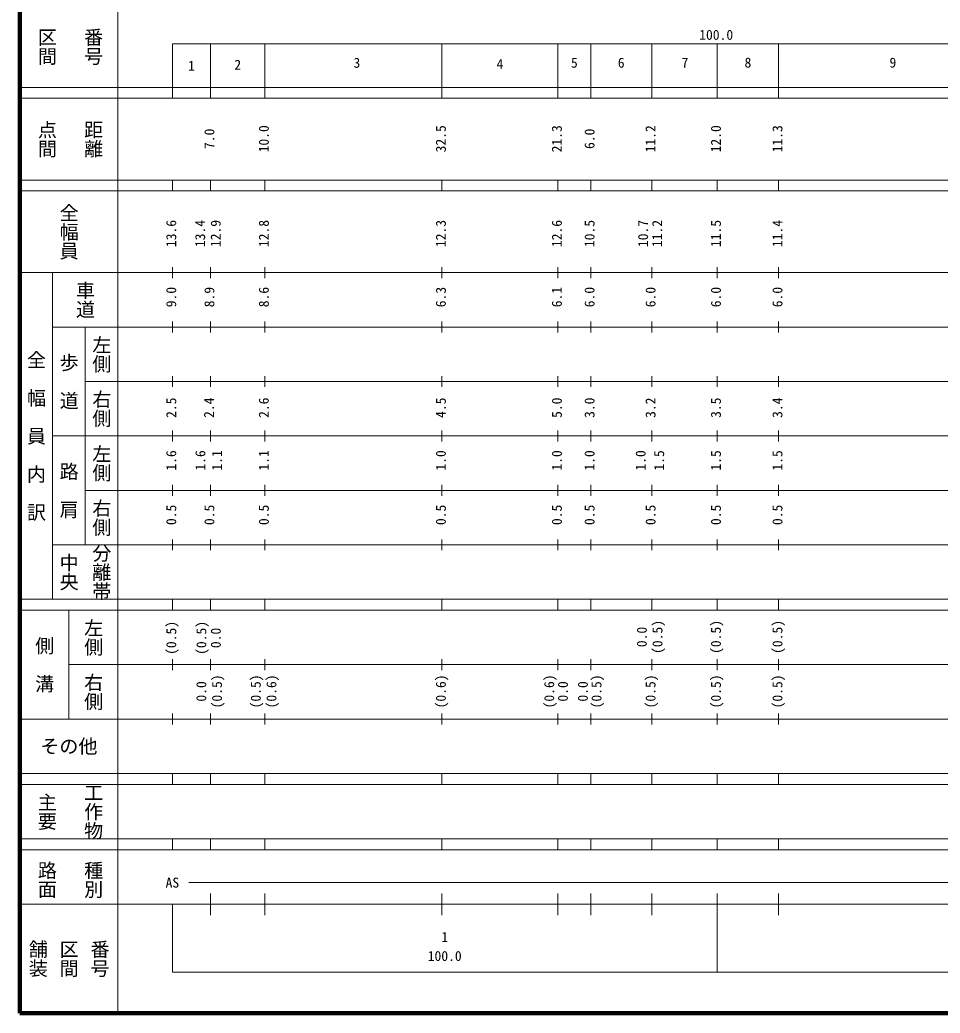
# Model space of a CAD drawing. Units: millimetres on the paper, enlarged 1000 times. Extents: x 40000 to 680000, y 20000 to 380000.
# Drawn here: x 40000 to 208959, y 20000 to 202409 of the extents above; entities that cross this region are included whole.
import ezdxf
from ezdxf.enums import TextEntityAlignment as Align

# ---------------------------------------------------------------- set-up
doc = ezdxf.new("R2010")
doc.units = ezdxf.units.MM
doc.header["$LTSCALE"] = 1000
doc.layers.add('M-TTL', color=2, linetype='Continuous', lineweight=140)
doc.layers.add('M-TTL-BAND', color=7, linetype='Continuous', lineweight=13)
doc.styles.add('@ＭＳ ゴシック', font='')
doc.styles.add('ＭＳ ゴシック', font='')
doc.styles.get('@ＭＳ ゴシック').set_extended_font_data('@MS Gothic')
doc.styles.get('ＭＳ ゴシック').set_extended_font_data('MS Gothic')

msp = doc.modelspace()

# ---------------------------------------------------------------- linework, layer by layer
at = {"layer": 'M-TTL'}
for p, q in [((40000, 380000), (40000, 20000)), ((40000, 20000), (680000, 20000))]:
    msp.add_line(p, q, dxfattribs=at)
at = {"layer": 'M-TTL-BAND'}
for p, q in [((58000, 370000), (58000, 20000)), ((68000, 198000), (579000, 198000)), ((68000, 198000), (68000, 188000)), ((75000, 198000), (75000, 188000)), ((85000, 198000), (85000, 188000)), ((117500, 198000), (117500, 188000)), ((138800, 198000), (138800, 188000)), ((144800, 198000), (144800, 188000)), ((156000, 198000), (156000, 188000)), ((168000, 188000), (168000, 198000)), ((179300, 198000), (179300, 188000)), ((40000, 190000), (579000, 190000)), ((40000, 188000), (579000, 188000)), ((40000, 173000), (579000, 173000)), ((68000, 171000), (68000, 173000)), ((68000, 171000), (68000, 173000)), ((75000, 171000), (75000, 173000)), ((75000, 171000), (75000, 173000)), ((85000, 171000), (85000, 173000)), ((85000, 171000), (85000, 173000)), ((117500, 171000), (117500, 173000)), ((117500, 171000), (117500, 173000)), ((138800, 171000), (138800, 173000)), ((138800, 171000), (138800, 173000)), ((144800, 171000), (144800, 173000)), ((144800, 171000), (144800, 173000)), ((156000, 171000), (156000, 173000)), ((156000, 171000), (156000, 173000)), ((168000, 171000), (168000, 173000)), ((179300, 171000), (179300, 173000)), ((179300, 171000), (179300, 173000)), ((40000, 171000), (579000, 171000)), ((68000, 155000), (68000, 157000)), ((68000, 155000), (68000, 157000)), ((75000, 155000), (75000, 157000)), ((75000, 155000), (75000, 157000)), ((85000, 155000), (85000, 157000)), ((85000, 155000), (85000, 157000)), ((117500, 155000), (117500, 157000)), ((117500, 155000), (117500, 157000)), ((138800, 155000), (138800, 157000)), ((138800, 155000), (138800, 157000)), ((144800, 155000), (144800, 157000)), ((144800, 155000), (144800, 157000)), ((156000, 155000), (156000, 157000)), ((156000, 155000), (156000, 157000)), ((168000, 155000), (168000, 157000)), ((179300, 155000), (179300, 157000)), ((179300, 155000), (179300, 157000)), ((40000, 156000), (579000, 156000)), ((46000, 96000), (46000, 156000)), ((46000, 146000), (579000, 146000)), ((52000, 146000), (52000, 106000)), ((68000, 145000), (68000, 147000)), ((68000, 145000), (68000, 147000)), ((75000, 145000), (75000, 147000)), ((75000, 145000), (75000, 147000)), ((85000, 145000), (85000, 147000)), ((85000, 145000), (85000, 147000)), ((117500, 145000), (117500, 147000)), ((117500, 145000), (117500, 147000)), ((138800, 145000), (138800, 147000)), ((138800, 145000), (138800, 147000)), ((144800, 145000), (144800, 147000)), ((144800, 145000), (144800, 147000)), ((156000, 145000), (156000, 147000)), ((156000, 145000), (156000, 147000)), ((168000, 145000), (168000, 147000)), ((179300, 145000), (179300, 147000)), ((179300, 145000), (179300, 147000)), ((68000, 135000), (68000, 137000)), ((68000, 135000), (68000, 137000)), ((75000, 135000), (75000, 137000)), ((75000, 135000), (75000, 137000)), ((85000, 135000), (85000, 137000)), ((85000, 135000), (85000, 137000)), ((117500, 135000), (117500, 137000)), ((117500, 135000), (117500, 137000)), ((138800, 135000), (138800, 137000)), ((138800, 135000), (138800, 137000)), ((144800, 135000), (144800, 137000)), ((144800, 135000), (144800, 137000)), ((156000, 135000), (156000, 137000)), ((156000, 135000), (156000, 137000)), ((168000, 135000), (168000, 137000)), ((179300, 135000), (179300, 137000)), ((179300, 135000), (179300, 137000)), ((52000, 136000), (579000, 136000)), ((46000, 126000), (579000, 126000)), ((68000, 125000), (68000, 127000)), ((68000, 125000), (68000, 127000)), ((75000, 125000), (75000, 127000)), ((75000, 125000), (75000, 127000)), ((85000, 125000), (85000, 127000)), ((85000, 125000), (85000, 127000)), ((117500, 125000), (117500, 127000)), ((117500, 125000), (117500, 127000)), ((138800, 125000), (138800, 127000)), ((138800, 125000), (138800, 127000)), ((144800, 125000), (144800, 127000)), ((144800, 125000), (144800, 127000)), ((156000, 125000), (156000, 127000)), ((156000, 125000), (156000, 127000)), ((168000, 125000), (168000, 127000)), ((179300, 125000), (179300, 127000)), ((179300, 125000), (179300, 127000)), ((68000, 115000), (68000, 117000)), ((68000, 115000), (68000, 117000)), ((75000, 115000), (75000, 117000)), ((75000, 115000), (75000, 117000)), ((85000, 115000), (85000, 117000)), ((85000, 115000), (85000, 117000)), ((117500, 115000), (117500, 117000)), ((117500, 115000), (117500, 117000)), ((138800, 115000), (138800, 117000)), ((138800, 115000), (138800, 117000)), ((144800, 115000), (144800, 117000)), ((144800, 115000), (144800, 117000)), ((156000, 115000), (156000, 117000)), ((156000, 115000), (156000, 117000)), ((168000, 115000), (168000, 117000)), ((179300, 115000), (179300, 117000)), ((179300, 115000), (179300, 117000)), ((52000, 116000), (579000, 116000)), ((46000, 106000), (579000, 106000)), ((68000, 105000), (68000, 107000)), ((68000, 105000), (68000, 107000)), ((75000, 105000), (75000, 107000)), ((75000, 105000), (75000, 107000)), ((85000, 105000), (85000, 107000)), ((85000, 105000), (85000, 107000)), ((117500, 105000), (117500, 107000)), ((117500, 105000), (117500, 107000)), ((138800, 105000), (138800, 107000)), ((138800, 105000), (138800, 107000)), ((144800, 105000), (144800, 107000)), ((144800, 105000), (144800, 107000)), ((156000, 105000), (156000, 107000)), ((156000, 105000), (156000, 107000)), ((168000, 105000), (168000, 107000)), ((179300, 105000), (179300, 107000)), ((179300, 105000), (179300, 107000)), ((40000, 96000), (579000, 96000)), ((68000, 94000), (68000, 96000)), ((68000, 94000), (68000, 96000)), ((75000, 94000), (75000, 96000)), ((75000, 94000), (75000, 96000)), ((85000, 94000), (85000, 96000)), ((85000, 94000), (85000, 96000)), ((117500, 94000), (117500, 96000)), ((117500, 94000), (117500, 96000)), ((138800, 94000), (138800, 96000)), ((138800, 94000), (138800, 96000)), ((144800, 94000), (144800, 96000)), ((144800, 94000), (144800, 96000)), ((156000, 94000), (156000, 96000)), ((156000, 94000), (156000, 96000)), ((168000, 94000), (168000, 96000)), ((179300, 94000), (179300, 96000)), ((179300, 94000), (179300, 96000)), ((40000, 94000), (579000, 94000)), ((49000, 94000), (49000, 74000)), ((49000, 84000), (579000, 84000)), ((68000, 83000), (68000, 85000)), ((68000, 83000), (68000, 85000)), ((75000, 83000), (75000, 85000)), ((75000, 83000), (75000, 85000)), ((85000, 83000), (85000, 85000)), ((85000, 83000), (85000, 85000)), ((117500, 83000), (117500, 85000)), ((117500, 83000), (117500, 85000)), ((138800, 83000), (138800, 85000)), ((138800, 83000), (138800, 85000)), ((144800, 83000), (144800, 85000)), ((144800, 83000), (144800, 85000)), ((156000, 83000), (156000, 85000)), ((156000, 83000), (156000, 85000)), ((168000, 83000), (168000, 85000)), ((179300, 83000), (179300, 85000)), ((179300, 83000), (179300, 85000)), ((68000, 73000), (68000, 75000)), ((68000, 73000), (68000, 75000)), ((75000, 73000), (75000, 75000)), ((75000, 73000), (75000, 75000)), ((85000, 73000), (85000, 75000)), ((85000, 73000), (85000, 75000)), ((117500, 73000), (117500, 75000)), ((117500, 73000), (117500, 75000)), ((138800, 73000), (138800, 75000)), ((138800, 73000), (138800, 75000)), ((144800, 73000), (144800, 75000)), ((144800, 73000), (144800, 75000)), ((156000, 73000), (156000, 75000)), ((156000, 73000), (156000, 75000)), ((168000, 73000), (168000, 75000)), ((179300, 73000), (179300, 75000)), ((179300, 73000), (179300, 75000)), ((40000, 74000), (579000, 74000)), ((40000, 64000), (579000, 64000)), ((68000, 62000), (68000, 64000)), ((68000, 62000), (68000, 64000)), ((75000, 62000), (75000, 64000)), ((75000, 62000), (75000, 64000)), ((85000, 62000), (85000, 64000)), ((85000, 62000), (85000, 64000)), ((117500, 62000), (117500, 64000)), ((117500, 62000), (117500, 64000)), ((138800, 62000), (138800, 64000)), ((138800, 62000), (138800, 64000)), ((144800, 62000), (144800, 64000)), ((144800, 62000), (144800, 64000)), ((156000, 62000), (156000, 64000)), ((156000, 62000), (156000, 64000)), ((168000, 62000), (168000, 64000)), ((179300, 62000), (179300, 64000)), ((179300, 62000), (179300, 64000)), ((40000, 62000), (579000, 62000)), ((40000, 52000), (579000, 52000)), ((68000, 50000), (68000, 52000)), ((68000, 50000), (68000, 52000)), ((75000, 50000), (75000, 52000)), ((75000, 50000), (75000, 52000)), ((85000, 50000), (85000, 52000)), ((85000, 50000), (85000, 52000)), ((117500, 50000), (117500, 52000)), ((117500, 50000), (117500, 52000)), ((138800, 50000), (138800, 52000)), ((138800, 50000), (138800, 52000)), ((144800, 50000), (144800, 52000)), ((144800, 50000), (144800, 52000)), ((156000, 50000), (156000, 52000)), ((156000, 50000), (156000, 52000)), ((168000, 50000), (168000, 52000)), ((179300, 50000), (179300, 52000)), ((179300, 50000), (179300, 52000)), ((40000, 50000), (579000, 50000)), ((71000, 44000), (565000, 44000)), ((75000, 38000), (75000, 42000)), ((85000, 38000), (85000, 42000)), ((117500, 38000), (117500, 42000)), ((138800, 38000), (138800, 42000)), ((144800, 38000), (144800, 42000)), ((156000, 38000), (156000, 42000)), ((168000, 27500), (168000, 42000)), ((179300, 38000), (179300, 42000)), ((40000, 40000), (579000, 40000)), ((68000, 40000), (68000, 27500)), ((68000, 27500), (579000, 27500))]:
    msp.add_line(p, q, dxfattribs=at)

# ---------------------------------------------------------------- texts
at = {"layer": 'M-TTL-BAND', "style": '@ＭＳ ゴシック'}
for s, p in [('番号', (53500, 197500)), ('区間', (45000, 197500)), ('点間', (45000, 180500)), ('距離', (53500, 180500)), ('全幅員', (49000, 163500)), ('車道', (52000, 151000)), ('左側', (55000, 141000)), ('全\u3000幅\u3000員\u3000内\u3000訳', (43000, 126000)), ('歩\u3000道', (49000, 136000)), ('右側', (55000, 131000)), ('左側', (55000, 121000)), ('路\u3000肩', (49000, 116000)), ('右側', (55000, 111000)), ('分離帯', (55000, 101000)), ('中央', (49000, 101000)), ('左側', (53500, 89000)), ('側\u3000溝', (44500, 84000)), ('右側', (53500, 79000)), ('主要', (45000, 57000)), ('工作物', (53500, 57000)), ('路面', (45000, 44500)), ('種別', (53500, 44500)), ('舗装', (43333, 30000)), ('区間', (49000, 30000)), ('番号', (54667, 30000))]:
    msp.add_text(s, height=2566, rotation=270, dxfattribs=at).set_placement(p, align=Align.MIDDLE_CENTER)
at = {"layer": 'M-TTL-BAND', "style": 'ＭＳ ゴシック'}
for s, p in [('100.0', (167844, 198195)), ('3', (101873, 193064)), ('4', (128150, 192853)), ('5', (141797, 193073)), ('6', (150400, 193073)), ('7', (162114, 193096)), ('8', (173672, 193096)), ('9', (200287, 193096)), ('1', (71500, 192512)), ('2', (80000, 192700)), ('AS', (68000, 42500)), ('1', (118000, 32523)), ('100.0', (118000, 29033))]:
    msp.add_text(s, height=1833, dxfattribs=at).set_placement(p, align=Align.BOTTOM_CENTER)
for s, p in [('10.0', (86250, 180567)), ('32.5', (118750, 180567)), ('21.3', (140050, 180567)), ('11.2', (157250, 180567)), ('12.0', (169250, 180567)), ('11.3', (180550, 180567)), ('7.0', (76250, 180567)), ('6.0', (146050, 180567)), ('13.6', (69250, 163174)), ('13.4', (74558, 163174)), ('12.9', (77413, 163174)), ('12.8', (86250, 163174)), ('12.3', (118750, 163174)), ('12.6', (140050, 163174)), ('10.5', (146050, 163174)), ('10.7', (155883, 163174)), ('11.2', (158473, 163174)), ('11.5', (169250, 163174)), ('11.4', (180550, 163174)), ('9.0', (69250, 151500)), ('8.9', (76250, 151500)), ('8.6', (86250, 151500)), ('6.1', (140050, 151500)), ('6.0', (146050, 151500)), ('6.0', (157250, 151500)), ('6.0', (169250, 151500)), ('6.0', (180550, 151500)), ('6.3', (118750, 151500)), ('2.5', (69250, 131176)), ('2.4', (76179, 131176)), ('2.6', (86250, 131176)), ('4.5', (118750, 131176)), ('5.0', (140050, 131176)), ('3.0', (146050, 131176)), ('3.2', (157250, 131176)), ('3.5', (169250, 131176)), ('3.4', (180550, 131176)), ('1.6', (69250, 121500)), ('1.6', (74599, 121500)), ('1.1', (77639, 121500)), ('1.1', (86250, 121500)), ('1.0', (118750, 121500)), ('1.0', (140050, 121500)), ('1.0', (146050, 121500)), ('1.0', (155429, 121500)), ('1.5', (158829, 121500)), ('1.5', (169250, 121500)), ('1.5', (180550, 121500)), ('0.5', (69250, 111500)), ('0.5', (76250, 111500)), ('0.5', (86250, 111500)), ('0.5', (118750, 111500)), ('0.5', (140050, 111500)), ('0.5', (146050, 111500)), ('0.5', (157250, 111500)), ('0.5', (169250, 111500)), ('0.5', (180550, 111500)), ('(0.5)', (69250, 88903)), ('(0.5)', (74783, 88903)), ('(0.5)', (158524, 89080)), ('(0.5)', (169250, 89080)), ('(0.5)', (180550, 89080)), ('0.0', (77430, 88903)), ('0.0', (155649, 89080)), ('0.0', (74768, 79080)), ('(0.5)', (77646, 79080)), ('(0.5)', (84768, 79080)), ('(0.6)', (87646, 79080)), ('(0.6)', (118750, 79080)), ('(0.6)', (138649, 79080)), ('0.0', (141157, 79080)), ('0.0', (144824, 79080)), ('(0.5)', (147324, 79080)), ('(0.5)', (157250, 79080)), ('(0.5)', (169250, 79080)), ('(0.5)', (180550, 79080))]:
    msp.add_text(s, height=1833, rotation=90, dxfattribs=at).set_placement(p, align=Align.BOTTOM_CENTER)
msp.add_text('その他', height=2566, dxfattribs=at).set_placement((49000, 69000), align=Align.MIDDLE_CENTER)

doc.saveas('drawing.dxf')
